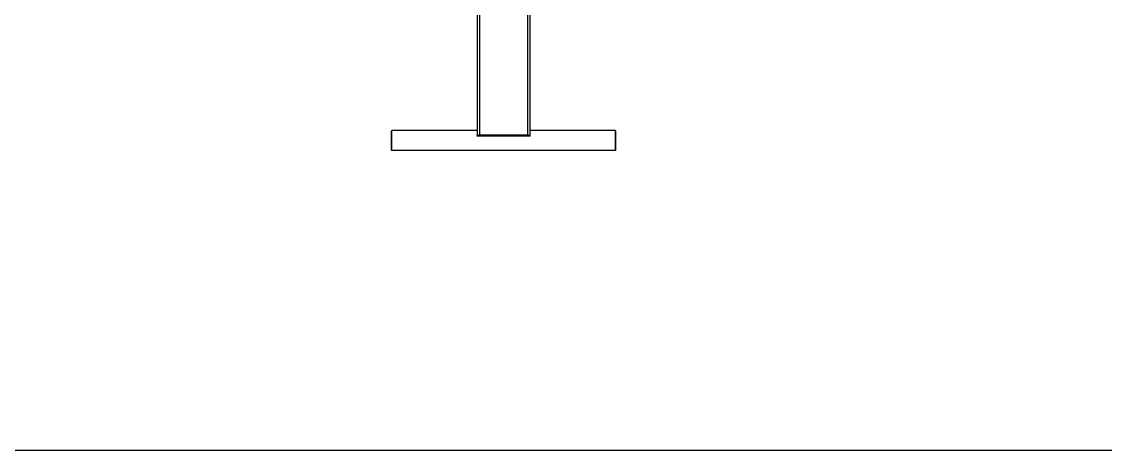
# Model space of a CAD drawing. Header units: millimetres. Extents: x 24547 to 62889, y 34568 to 56011.
# Drawn here: x 36531 to 38618, y 44095 to 44921 of the extents above; entities that cross this region are included whole.
import ezdxf

# ---------------------------------------------------------------- set-up
doc = ezdxf.new("R2010")
doc.units = ezdxf.units.MM
doc.linetypes.add('PEN_TYPE_1', pattern=[0])
doc.layers.add('www.cad-blocks.net', color=7, linetype='Continuous')

# ---------------------------------------------------------------- blocks, each defined once
blk = doc.blocks.new('A$C23574DE5')
at = {"color": 7, "linetype": 'PEN_TYPE_1'}
for points in [[(452, 467.8), (452, 27.2)], [(456.7, 467.8), (456.7, 29.4)], [(548.9, 467.8), (548.9, 29.4)], [(553.7, 27.2), (553.7, 467.8)], [(287.5, 38.1), (286.7, 37.4)], [(286.7, 0.8), (286.7, 37.4)], [(287.5, 0), (287.5, 38.1)], [(452, 38.1), (287.5, 38.1)], [(452, 27.5), (452.1, 28), (452.6, 28.4), (453.4, 28.9), (454.4, 29.2), (455, 29.3)], [(455, 27.2), (452, 27.2)], [(456.7, 29.4), (455, 29.3)], [(455, 27.5), (455.1, 27.7), (455.4, 27.9), (455.7, 28.1), (456.2, 28.2), (456.7, 28.2)], [(455, 27.2), (455, 27.5)], [(548.9, 29.4), (456.7, 29.4)], [(456.7, 28.2), (548.9, 28.2)], [(550.6, 29.3), (548.9, 29.4)], [(548.9, 28.2), (549.4, 28.2), (549.9, 28.1), (550.3, 27.9), (550.6, 27.7), (550.6, 27.5)], [(550.6, 29.3), (551.3, 29.2), (552.3, 28.9), (553.1, 28.4), (553.5, 28), (553.7, 27.5)], [(550.6, 27.5), (550.6, 27.2)], [(553.7, 27.2), (550.6, 27.2)], [(718.2, 38.1), (553.7, 38.1)], [(718.2, 0), (718.2, 38.1)], [(719, 37.4), (718.2, 38.1)], [(719, 0.8), (719, 37.4)], [(287.5, 0), (286.7, 0.8)], [(719, 0.8), (718.2, 0)], [(718.2, 0), (287.5, 0)]]:
    blk.add_lwpolyline(points, dxfattribs=at)
blk = doc.blocks.new('FORMAT')
at = {"layer": 'www.cad-blocks.net', "color": 155, "true_color": 0x546d8e}
blk.add_line((28248.9, 44094.9), (62888.5, 44094.9), dxfattribs=at)

msp = doc.modelspace()

# ---------------------------------------------------------------- block references
for name, p in [('FORMAT', (0, 0)), ('A$C23574DE5', (36956.3, 44672.5))]:
    msp.add_blockref(name, p)

doc.saveas('drawing.dxf')
